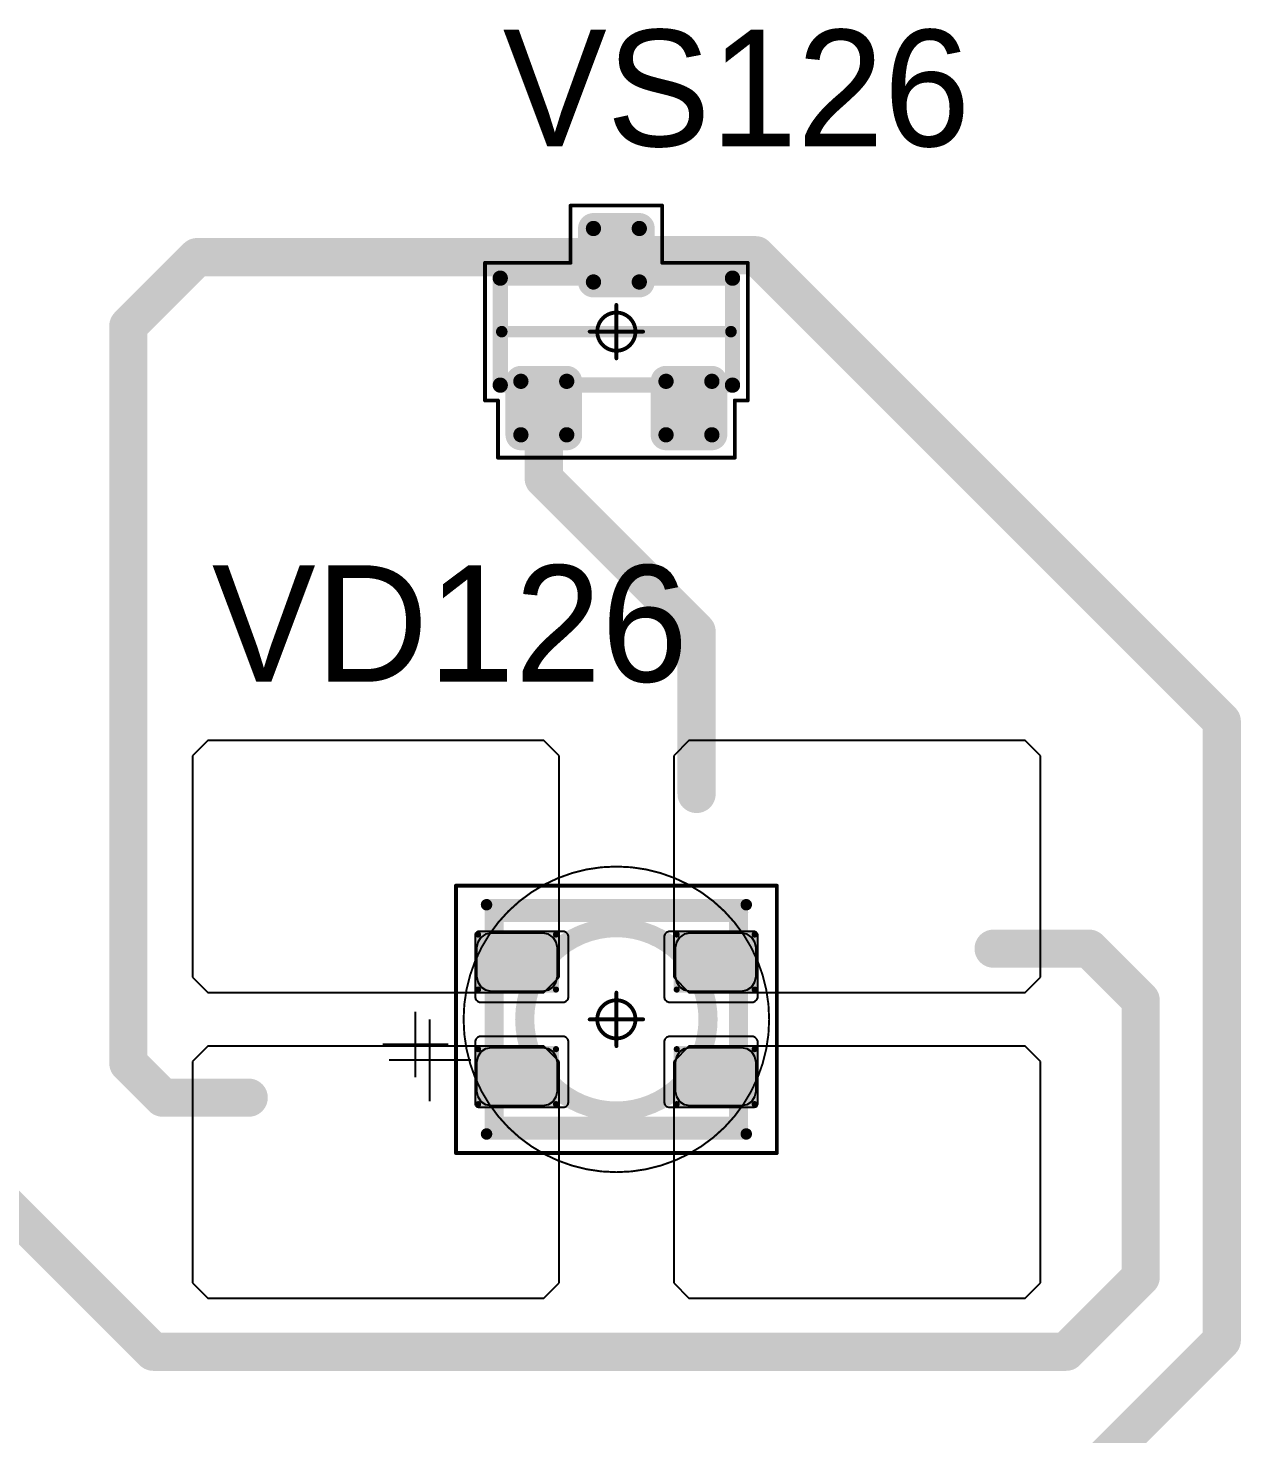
# Model space of a CAD drawing. Header units: millimetres. Extents: x 0 to 400, y 0 to 511.
# Drawn here: x 272.3 to 288.17, y 36.07 to 54.47 of the extents above; entities that cross this region are included whole.
import ezdxf

# ---------------------------------------------------------------- set-up
doc = ezdxf.new("R2010")
doc.units = ezdxf.units.MM
for name, color, linetype in [('Mechanical13', 56, 'Continuous'), ('Mechanical15', 56, 'Continuous'), ('Mechanical2', 216, 'Continuous'), ('TopLayer', 1, 'Continuous'), ('TopOverlay', 2, 'Continuous'), ('TopPaste', 8, 'Continuous'), ('TopSolder', 216, 'Continuous')]:
    doc.layers.add(name, color=color, linetype=linetype)

# ---------------------------------------------------------------- blocks, each defined once
blk = doc.blocks.new('SOT23_471')
at = {"layer": 'Mechanical13', "const_width": 0.2}
for points in [[(-0.7, 1.52), (0.7, 1.52)], [(-0.7, 1.52), (-0.7, -1.52)], [(0.7, 1.52), (0.7, -1.52)], [(-0.7, -1.52), (0.7, -1.52)]]:
    blk.add_lwpolyline(points, dxfattribs=at)
at = {"layer": 'Mechanical13', "const_width": 0.1}
for points in [[(-0.75, 1.52, 1), (-0.65, 1.52, 1)], [(-0.75, 1.52, 1), (-0.65, 1.52, 1)], [(0.65, 1.52, 1), (0.75, 1.52, 1)], [(0.65, 1.52, 1), (0.75, 1.52, 1)], [(-0.75, -1.52, 1), (-0.65, -1.52, 1)], [(-0.75, -1.52, 1), (-0.65, -1.52, 1)], [(0.65, -1.52, 1), (0.75, -1.52, 1)], [(0.65, -1.52, 1), (0.75, -1.52, 1)]]:
    blk.add_lwpolyline(points, format="xyb", close=True, dxfattribs=at)
at = {"layer": 'Mechanical15', "const_width": 0.05}
for points in [[(-0.9, 1.72), (-0.9, 1.55)], [(-0.9, 1.72), (0.9, 1.72)], [(0.9, 1.72), (0.9, 0.6)], [(-1.65, 1.55), (-1.65, -1.55)], [(-1.65, 1.55), (-0.9, 1.55)], [(0.9, 0.6), (1.65, 0.6)], [(1.65, 0.6), (1.65, -0.6)], [(0, 0.35), (0, -0.35)], [(-0.35, 0), (0.35, 0)], [(0.9, -0.6), (1.65, -0.6)], [(0.9, -0.6), (0.9, -1.72)], [(-1.65, -1.55), (-0.9, -1.55)], [(-0.9, -1.55), (-0.9, -1.72)], [(-0.9, -1.72), (0.9, -1.72)]]:
    blk.add_lwpolyline(points, dxfattribs=at)
at = {"layer": 'Mechanical15'}
for points, const_width in [([(-0.913, 1.72, 1), (-0.888, 1.72, 1)], 0.025), ([(-0.913, 1.72, 1), (-0.888, 1.72, 1)], 0.025), ([(0.888, 1.72, 1), (0.913, 1.72, 1)], 0.025), ([(0.888, 1.72, 1), (0.913, 1.72, 1)], 0.025), ([(-1.662, 1.55, 1), (-1.637, 1.55, 1)], 0.025), ([(-1.662, 1.55, 1), (-1.637, 1.55, 1)], 0.025), ([(-0.913, 1.55, 1), (-0.888, 1.55, 1)], 0.025), ([(-0.913, 1.55, 1), (-0.888, 1.55, 1)], 0.025), ([(0.888, 0.6, 1), (0.913, 0.6, 1)], 0.025), ([(0.888, 0.6, 1), (0.913, 0.6, 1)], 0.025), ([(1.637, 0.6, 1), (1.662, 0.6, 1)], 0.025), ([(1.637, 0.6, 1), (1.662, 0.6, 1)], 0.025), ([(-0.012, 0.35, 1), (0.012, 0.35, 1)], 0.025), ([(0.25, 0, 1), (-0.25, 0, 1)], 0.05), ([(-0.362, 0, 1), (-0.337, 0, 1)], 0.025), ([(-0.262, 0, 1), (-0.238, 0, 1)], 0.025), ([(0.238, 0, 1), (0.262, 0, 1)], 0.025), ([(0.337, 0, 1), (0.362, 0, 1)], 0.025), ([(-0.012, -0.35, 1), (0.012, -0.35, 1)], 0.025), ([(0.888, -0.6, 1), (0.913, -0.6, 1)], 0.025), ([(0.888, -0.6, 1), (0.913, -0.6, 1)], 0.025), ([(1.637, -0.6, 1), (1.662, -0.6, 1)], 0.025), ([(1.637, -0.6, 1), (1.662, -0.6, 1)], 0.025), ([(-1.662, -1.55, 1), (-1.637, -1.55, 1)], 0.025), ([(-1.662, -1.55, 1), (-1.637, -1.55, 1)], 0.025), ([(-0.913, -1.55, 1), (-0.888, -1.55, 1)], 0.025), ([(-0.913, -1.55, 1), (-0.888, -1.55, 1)], 0.025), ([(-0.913, -1.72, 1), (-0.888, -1.72, 1)], 0.025), ([(-0.913, -1.72, 1), (-0.888, -1.72, 1)], 0.025), ([(0.888, -1.72, 1), (0.913, -1.72, 1)], 0.025), ([(0.888, -1.72, 1), (0.913, -1.72, 1)], 0.025)]:
    blk.add_lwpolyline(points, format="xyb", close=True, dxfattribs=dict(at, const_width=const_width))
at = {"layer": 'TopLayer', "const_width": 0.1}
for points in [[(-1.4, 1.25, 1), (-1.3, 1.25, 1)], [(-0.7, 1.25, 1), (-0.6, 1.25, 1)], [(-1.4, 0.65, 1), (-1.3, 0.65, 1)], [(-0.7, 0.65, 1), (-0.6, 0.65, 1)], [(0.6, 0.3, 1), (0.7, 0.3, 1)], [(1.3, 0.3, 1), (1.4, 0.3, 1)], [(0.6, -0.3, 1), (0.7, -0.3, 1)], [(1.3, -0.3, 1), (1.4, -0.3, 1)], [(-1.4, -0.65, 1), (-1.3, -0.65, 1)], [(-0.7, -0.65, 1), (-0.6, -0.65, 1)], [(-1.4, -1.25, 1), (-1.3, -1.25, 1)], [(-0.7, -1.25, 1), (-0.6, -1.25, 1)]]:
    blk.add_lwpolyline(points, format="xyb", close=True, dxfattribs=at)
at = {"layer": 'TopLayer'}
for points in [[(-1.35, 1.35), (-1.35, 0.55), (-0.65, 1.35), (-0.65, 0.55)], [(-1.45, 1.25), (-1.45, 0.65), (-0.55, 1.25), (-0.55, 0.65)], [(0.65, 0.4), (0.65, -0.4), (1.35, 0.4), (1.35, -0.4)], [(0.55, 0.3), (0.55, -0.3), (1.45, 0.3), (1.45, -0.3)], [(-1.35, -0.55), (-1.35, -1.35), (-0.65, -0.55), (-0.65, -1.35)], [(-1.45, -0.65), (-1.45, -1.25), (-0.55, -0.65), (-0.55, -1.25)]]:
    blk.add_solid(points, dxfattribs=at)
at = {"layer": 'TopOverlay', "const_width": 0.15}
blk.add_lwpolyline([(0, 1.5), (0, -1.5)], dxfattribs=at)
at = {"layer": 'TopOverlay', "const_width": 0.075}
for points in [[(-0.038, 1.5, 1), (0.038, 1.5, 1)], [(-0.038, -1.5, 1), (0.038, -1.5, 1)]]:
    blk.add_lwpolyline(points, format="xyb", close=True, dxfattribs=at)
at = {"layer": 'TopPaste', "const_width": 0.075}
for points in [[(-1.387, 1.25, 1), (-1.313, 1.25, 1)], [(-0.687, 1.25, 1), (-0.613, 1.25, 1)], [(-1.387, 0.65, 1), (-1.313, 0.65, 1)], [(-0.687, 0.65, 1), (-0.613, 0.65, 1)], [(0.613, 0.3, 1), (0.687, 0.3, 1)], [(1.313, 0.3, 1), (1.387, 0.3, 1)], [(0.613, -0.3, 1), (0.687, -0.3, 1)], [(1.313, -0.3, 1), (1.387, -0.3, 1)], [(-1.387, -0.65, 1), (-1.313, -0.65, 1)], [(-0.687, -0.65, 1), (-0.613, -0.65, 1)], [(-1.387, -1.25, 1), (-1.313, -1.25, 1)], [(-0.687, -1.25, 1), (-0.613, -1.25, 1)]]:
    blk.add_lwpolyline(points, format="xyb", close=True, dxfattribs=at)
at = {"layer": 'TopPaste'}
for points in [[(-1.35, 1.325), (-1.35, 0.575), (-0.65, 1.325), (-0.65, 0.575)], [(-1.425, 1.25), (-1.425, 0.65), (-0.575, 1.25), (-0.575, 0.65)], [(0.65, 0.375), (0.65, -0.375), (1.35, 0.375), (1.35, -0.375)], [(0.575, 0.3), (0.575, -0.3), (1.425, 0.3), (1.425, -0.3)], [(-1.425, -0.65), (-1.425, -1.25), (-0.575, -0.65), (-0.575, -1.25)], [(-1.35, -0.575), (-1.35, -1.325), (-0.65, -0.575), (-0.65, -1.325)]]:
    blk.add_solid(points, dxfattribs=at)
at = {"layer": 'TopSolder', "const_width": 0.202}
for points in [[(-1.451, 1.25, 1), (-1.249, 1.25, 1)], [(-0.751, 1.25, 1), (-0.549, 1.25, 1)], [(-1.451, 0.65, 1), (-1.249, 0.65, 1)], [(-0.751, 0.65, 1), (-0.549, 0.65, 1)], [(0.549, 0.3, 1), (0.751, 0.3, 1)], [(1.249, 0.3, 1), (1.451, 0.3, 1)], [(0.549, -0.3, 1), (0.751, -0.3, 1)], [(1.249, -0.3, 1), (1.451, -0.3, 1)], [(-1.451, -0.65, 1), (-1.249, -0.65, 1)], [(-0.751, -0.65, 1), (-0.549, -0.65, 1)], [(-1.451, -1.25, 1), (-1.249, -1.25, 1)], [(-0.751, -1.25, 1), (-0.549, -1.25, 1)]]:
    blk.add_lwpolyline(points, format="xyb", close=True, dxfattribs=at)
at = {"layer": 'TopSolder'}
for points in [[(-1.35, 1.452), (-1.35, 0.448), (-0.65, 1.452), (-0.65, 0.448)], [(-1.552, 1.25), (-1.552, 0.65), (-0.448, 1.25), (-0.448, 0.65)], [(0.65, 0.502), (0.65, -0.502), (1.35, 0.502), (1.35, -0.502)], [(0.448, 0.3), (0.448, -0.3), (1.552, 0.3), (1.552, -0.3)], [(-1.35, -0.448), (-1.35, -1.452), (-0.65, -0.448), (-0.65, -1.452)], [(-1.552, -0.65), (-1.552, -1.25), (-0.448, -0.65), (-0.448, -1.25)]]:
    blk.add_solid(points, dxfattribs=at)
blk = doc.blocks.new('E65F_675')
at = {"layer": 'Mechanical13'}
for p, q in [((2.441, 1.071), (2.441, 0)), ((1.905, 0.536), (2.976, 0.536))]:
    blk.add_line(p, q, dxfattribs=at)
at = {"layer": 'Mechanical13', "const_width": 0.25}
for points in [[(-1.6, 1.4), (-1.6, -1.4)], [(1.6, 1.4), (-1.6, 1.4)], [(1.6, 1.4), (1.6, -1.4)], [(1.6, -1.4), (-1.6, -1.4)]]:
    blk.add_lwpolyline(points, dxfattribs=at)
at = {"layer": 'Mechanical13'}
for points, const_width in [([(-1.663, 1.4, 1), (-1.538, 1.4, 1)], 0.125), ([(-1.663, 1.4, 1), (-1.538, 1.4, 1)], 0.125), ([(1.537, 1.4, 1), (1.662, 1.4, 1)], 0.125), ([(1.537, 1.4, 1), (1.662, 1.4, 1)], 0.125), ([(1.2, 0, 1), (-1.2, 0, 1)], 0.25), ([(-1.263, 0, 1), (-1.138, 0, 1)], 0.125), ([(1.137, 0, 1), (1.262, 0, 1)], 0.125), ([(-1.663, -1.4, 1), (-1.538, -1.4, 1)], 0.125), ([(-1.663, -1.4, 1), (-1.538, -1.4, 1)], 0.125), ([(1.537, -1.4, 1), (1.662, -1.4, 1)], 0.125), ([(1.537, -1.4, 1), (1.662, -1.4, 1)], 0.125)]:
    blk.add_lwpolyline(points, format="xyb", close=True, dxfattribs=dict(at, const_width=const_width))
at = {"layer": 'Mechanical15', "const_width": 0.05}
for points in [[(2.1, 1.75), (-2.1, 1.75)], [(-2.1, 1.75), (-2.1, -1.75)], [(2.1, 1.75), (2.1, -1.75)], [(0, 0.35), (0, -0.35)], [(0, 0.35), (0, -0.35)], [(0.35, 0), (-0.35, 0)], [(0.35, 0), (-0.35, 0)], [(2.1, -1.75), (-2.1, -1.75)]]:
    blk.add_lwpolyline(points, dxfattribs=at)
at = {"layer": 'Mechanical15'}
for points, const_width in [([(-2.113, 1.75, 1), (-2.088, 1.75, 1)], 0.025), ([(-2.113, 1.75, 1), (-2.088, 1.75, 1)], 0.025), ([(2.087, 1.75, 1), (2.112, 1.75, 1)], 0.025), ([(2.087, 1.75, 1), (2.112, 1.75, 1)], 0.025), ([(-0.013, 0.35, 1), (0.012, 0.35, 1)], 0.025), ([(-0.013, 0.35, 1), (0.012, 0.35, 1)], 0.025), ([(0.25, 0, 1), (-0.25, 0, 1)], 0.05), ([(0.25, 0, 1), (-0.25, 0, 1)], 0.05), ([(-0.363, 0, 1), (-0.338, 0, 1)], 0.025), ([(-0.363, 0, 1), (-0.338, 0, 1)], 0.025), ([(-0.263, 0, 1), (-0.238, 0, 1)], 0.025), ([(-0.263, 0, 1), (-0.238, 0, 1)], 0.025), ([(0.237, 0, 1), (0.262, 0, 1)], 0.025), ([(0.237, 0, 1), (0.262, 0, 1)], 0.025), ([(0.337, 0, 1), (0.362, 0, 1)], 0.025), ([(0.337, 0, 1), (0.362, 0, 1)], 0.025), ([(-0.013, -0.35, 1), (0.012, -0.35, 1)], 0.025), ([(-0.013, -0.35, 1), (0.012, -0.35, 1)], 0.025), ([(-2.113, -1.75, 1), (-2.088, -1.75, 1)], 0.025), ([(-2.113, -1.75, 1), (-2.088, -1.75, 1)], 0.025), ([(2.087, -1.75, 1), (2.112, -1.75, 1)], 0.025), ([(2.087, -1.75, 1), (2.112, -1.75, 1)], 0.025)]:
    blk.add_lwpolyline(points, format="xyb", close=True, dxfattribs=dict(at, const_width=const_width))
at = {"layer": 'TopLayer'}
for p, q in [((-5.35, 3.65), (-5.55, 3.45)), ((-0.95, 3.65), (-5.35, 3.65)), ((-5.35, 3.65), (-5.35, 3.65)), ((-0.75, 3.45), (-0.95, 3.65)), ((0.95, 3.65), (0.75, 3.45)), ((5.35, 3.65), (0.95, 3.65)), ((0.95, 3.65), (0.95, 3.65)), ((5.55, 3.45), (5.35, 3.65)), ((-5.55, 3.45), (-5.55, 3.45)), ((-5.55, 3.45), (-5.55, 0.55)), ((-0.75, 0.55), (-0.75, 3.45)), ((0.75, 3.45), (0.75, 3.45)), ((0.75, 3.45), (0.75, 0.55)), ((5.55, 0.55), (5.55, 3.45)), ((-5.55, 0.55), (-5.35, 0.35)), ((-0.95, 0.35), (-0.75, 0.55)), ((0.75, 0.55), (0.95, 0.35)), ((5.35, 0.35), (5.55, 0.55)), ((-5.35, 0.35), (-0.95, 0.35)), ((0.95, 0.35), (5.35, 0.35)), ((-5.35, -0.35), (-5.55, -0.55)), ((-0.95, -0.35), (-5.35, -0.35)), ((-5.35, -0.35), (-5.35, -0.35)), ((-0.75, -0.55), (-0.95, -0.35)), ((0.95, -0.35), (0.75, -0.55)), ((5.35, -0.35), (0.95, -0.35)), ((0.95, -0.35), (0.95, -0.35)), ((5.55, -0.55), (5.35, -0.35)), ((-5.55, -0.55), (-5.55, -0.55)), ((-5.55, -0.55), (-5.55, -3.45)), ((-0.75, -3.45), (-0.75, -0.55)), ((0.75, -0.55), (0.75, -0.55)), ((0.75, -0.55), (0.75, -3.45)), ((5.55, -3.45), (5.55, -0.55)), ((-5.55, -3.45), (-5.35, -3.65)), ((-0.95, -3.65), (-0.75, -3.45)), ((0.75, -3.45), (0.95, -3.65)), ((5.35, -3.65), (5.55, -3.45)), ((-5.35, -3.65), (-0.95, -3.65)), ((0.95, -3.65), (5.35, -3.65))]:
    blk.add_line(p, q, dxfattribs=at)
at = {"layer": 'TopLayer', "const_width": 0.04}
for points in [[(-1.83, 1.11, 1), (-1.79, 1.11, 1)], [(-0.81, 1.11, 1), (-0.77, 1.11, 1)], [(0.77, 1.11, 1), (0.81, 1.11, 1)], [(1.79, 1.11, 1), (1.83, 1.11, 1)], [(-1.83, 0.39, 1), (-1.79, 0.39, 1)], [(-0.81, 0.39, 1), (-0.77, 0.39, 1)], [(0.77, 0.39, 1), (0.81, 0.39, 1)], [(1.79, 0.39, 1), (1.83, 0.39, 1)], [(-1.83, -0.39, 1), (-1.79, -0.39, 1)], [(-0.81, -0.39, 1), (-0.77, -0.39, 1)], [(0.77, -0.39, 1), (0.81, -0.39, 1)], [(1.79, -0.39, 1), (1.83, -0.39, 1)], [(-1.83, -1.11, 1), (-1.79, -1.11, 1)], [(-0.81, -1.11, 1), (-0.77, -1.11, 1)], [(0.77, -1.11, 1), (0.81, -1.11, 1)], [(1.79, -1.11, 1), (1.83, -1.11, 1)]]:
    blk.add_lwpolyline(points, format="xyb", close=True, dxfattribs=at)
at = {"layer": 'TopLayer'}
for points in [[(-1.85, 1.11), (-1.85, 0.39), (-0.75, 1.11), (-0.75, 0.39)], [(-1.81, 1.15), (-1.81, 0.35), (-0.79, 1.15), (-0.79, 0.35)], [(0.75, 1.11), (0.75, 0.39), (1.85, 1.11), (1.85, 0.39)], [(0.79, 1.15), (0.79, 0.35), (1.81, 1.15), (1.81, 0.35)], [(-1.81, -0.35), (-1.81, -1.15), (-0.79, -0.35), (-0.79, -1.15)], [(0.79, -0.35), (0.79, -1.15), (1.81, -0.35), (1.81, -1.15)], [(-1.85, -0.39), (-1.85, -1.11), (-0.75, -0.39), (-0.75, -1.11)], [(0.75, -0.39), (0.75, -1.11), (1.85, -0.39), (1.85, -1.11)]]:
    blk.add_solid(points, dxfattribs=at)
at = {"layer": 'TopOverlay'}
for p, q in [((2.628, 0.757), (2.628, -0.1)), ((2.2, 0.328), (3.057, 0.328))]:
    blk.add_line(p, q, dxfattribs=at)
at = {"layer": 'TopOverlay', "const_width": 0.15}
for points in [[(1.7, 1.5), (-1.7, 1.5)], [(1.7, -1.5), (-1.7, -1.5)]]:
    blk.add_lwpolyline(points, dxfattribs=at)
at = {"layer": 'TopOverlay', "const_width": 0.075}
for points in [[(-1.738, 1.5, 1), (-1.663, 1.5, 1)], [(1.662, 1.5, 1), (1.737, 1.5, 1)], [(-1.738, -1.5, 1), (-1.663, -1.5, 1)], [(1.662, -1.5, 1), (1.737, -1.5, 1)]]:
    blk.add_lwpolyline(points, format="xyb", close=True, dxfattribs=at)
at = {"layer": 'TopPaste'}
for p, q in [((-1.711, 1.114), (-1.773, 1.073)), ((-1.638, 1.129), (-1.711, 1.114)), ((-0.963, 1.129), (-1.638, 1.129)), ((-0.889, 1.114), (-0.963, 1.129)), ((-0.827, 1.073), (-0.889, 1.114)), ((0.889, 1.114), (0.827, 1.073)), ((0.962, 1.129), (0.889, 1.114)), ((1.637, 1.129), (0.962, 1.129)), ((1.711, 1.114), (1.637, 1.129)), ((1.773, 1.073), (1.711, 1.114)), ((-1.814, 1.011), (-1.829, 0.938)), ((-1.829, 0.938), (-1.829, 0.563)), ((-1.773, 1.073), (-1.814, 1.011)), ((-0.786, 1.011), (-0.827, 1.073)), ((-0.771, 0.938), (-0.786, 1.011)), ((-0.771, 0.563), (-0.771, 0.938)), ((0.786, 1.011), (0.771, 0.938)), ((0.771, 0.938), (0.771, 0.563)), ((0.827, 1.073), (0.786, 1.011)), ((1.814, 1.011), (1.773, 1.073)), ((1.829, 0.938), (1.814, 1.011)), ((1.829, 0.563), (1.829, 0.938)), ((-1.829, 0.563), (-1.814, 0.489)), ((-0.786, 0.489), (-0.771, 0.563)), ((0.771, 0.563), (0.786, 0.489)), ((1.814, 0.489), (1.829, 0.563)), ((-1.814, 0.489), (-1.773, 0.427)), ((-1.773, 0.427), (-1.711, 0.386)), ((-1.711, 0.386), (-1.638, 0.371)), ((-1.638, 0.371), (-0.963, 0.371)), ((-0.963, 0.371), (-0.889, 0.386)), ((-0.889, 0.386), (-0.827, 0.427)), ((-0.827, 0.427), (-0.786, 0.489)), ((0.786, 0.489), (0.827, 0.427)), ((0.827, 0.427), (0.889, 0.386)), ((0.889, 0.386), (0.962, 0.371)), ((0.962, 0.371), (1.637, 0.371)), ((1.637, 0.371), (1.711, 0.386)), ((1.711, 0.386), (1.773, 0.427)), ((1.773, 0.427), (1.814, 0.489)), ((-1.814, -0.489), (-1.829, -0.563)), ((-1.773, -0.427), (-1.814, -0.489)), ((-1.711, -0.386), (-1.773, -0.427)), ((-1.638, -0.371), (-1.711, -0.386)), ((-0.963, -0.371), (-1.638, -0.371)), ((-0.889, -0.386), (-0.963, -0.371)), ((-0.827, -0.427), (-0.889, -0.386)), ((-0.786, -0.489), (-0.827, -0.427)), ((-0.771, -0.563), (-0.786, -0.489)), ((0.786, -0.489), (0.771, -0.563)), ((0.827, -0.427), (0.786, -0.489)), ((0.889, -0.386), (0.827, -0.427)), ((0.962, -0.371), (0.889, -0.386)), ((1.637, -0.371), (0.962, -0.371)), ((1.711, -0.386), (1.637, -0.371)), ((1.773, -0.427), (1.711, -0.386)), ((1.814, -0.489), (1.773, -0.427)), ((1.829, -0.563), (1.814, -0.489)), ((-1.829, -0.563), (-1.829, -0.938)), ((-0.771, -0.938), (-0.771, -0.563)), ((0.771, -0.563), (0.771, -0.938)), ((1.829, -0.938), (1.829, -0.563)), ((-1.829, -0.938), (-1.814, -1.011)), ((-1.814, -1.011), (-1.773, -1.073)), ((-1.773, -1.073), (-1.711, -1.114)), ((-0.889, -1.114), (-0.827, -1.073)), ((-0.827, -1.073), (-0.786, -1.011)), ((-0.786, -1.011), (-0.771, -0.938)), ((0.771, -0.938), (0.786, -1.011)), ((0.786, -1.011), (0.827, -1.073)), ((0.827, -1.073), (0.889, -1.114)), ((1.711, -1.114), (1.773, -1.073)), ((1.773, -1.073), (1.814, -1.011)), ((1.814, -1.011), (1.829, -0.938)), ((-1.711, -1.114), (-1.638, -1.129)), ((-1.638, -1.129), (-0.963, -1.129)), ((-0.963, -1.129), (-0.889, -1.114)), ((0.889, -1.114), (0.962, -1.129)), ((0.962, -1.129), (1.637, -1.129)), ((1.637, -1.129), (1.711, -1.114))]:
    blk.add_line(p, q, dxfattribs=at)
at = {"layer": 'TopSolder'}
for p, q in [((-1.842, 1.129), (-1.85, 1.111)), ((-1.85, 1.111), (-1.85, 1.101)), ((-1.828, 1.143), (-1.842, 1.129)), ((-1.81, 1.151), (-1.828, 1.143)), ((-1.8, 1.151), (-1.81, 1.151)), ((-0.7, 1.151), (-1.8, 1.151)), ((-0.685, 1.151), (-0.7, 1.151)), ((-0.7, 1.151), (-0.7, 1.151)), ((-0.658, 1.139), (-0.685, 1.151)), ((-0.636, 1.118), (-0.658, 1.139)), ((-0.625, 1.09), (-0.636, 1.118)), ((0.636, 1.118), (0.625, 1.09)), ((0.657, 1.139), (0.636, 1.118)), ((0.685, 1.151), (0.657, 1.139)), ((0.7, 1.151), (0.685, 1.151)), ((1.8, 1.151), (0.7, 1.151)), ((1.81, 1.151), (1.8, 1.151)), ((1.8, 1.151), (1.8, 1.151)), ((1.828, 1.143), (1.81, 1.151)), ((1.842, 1.129), (1.828, 1.143)), ((1.85, 1.111), (1.842, 1.129)), ((1.85, 1.101), (1.85, 1.111)), ((-1.85, 1.101), (-1.85, 1.101)), ((-1.85, 1.101), (-1.85, 0.301)), ((-0.625, 1.076), (-0.625, 1.09)), ((-0.625, 0.301), (-0.625, 1.076)), ((0.625, 1.09), (0.625, 1.076)), ((0.625, 1.076), (0.625, 1.076)), ((0.625, 1.076), (0.625, 0.301)), ((1.85, 0.301), (1.85, 1.101)), ((-1.85, 0.301), (-1.85, 0.286)), ((-1.85, 0.286), (-1.839, 0.258)), ((-1.839, 0.258), (-1.818, 0.237)), ((-1.818, 0.237), (-1.79, 0.226)), ((-1.79, 0.226), (-1.775, 0.226)), ((-1.775, 0.226), (-1.775, 0.226)), ((-1.775, 0.226), (-0.7, 0.226)), ((-0.7, 0.226), (-0.685, 0.226)), ((-0.685, 0.226), (-0.658, 0.237)), ((-0.658, 0.237), (-0.636, 0.258)), ((-0.636, 0.258), (-0.625, 0.286)), ((-0.625, 0.286), (-0.625, 0.301)), ((-0.625, 0.301), (-0.625, 0.301)), ((0.625, 0.301), (0.625, 0.286)), ((0.625, 0.286), (0.636, 0.258)), ((0.636, 0.258), (0.657, 0.237)), ((0.657, 0.237), (0.685, 0.226)), ((0.685, 0.226), (0.7, 0.226)), ((0.7, 0.226), (0.7, 0.226)), ((0.7, 0.226), (1.775, 0.226)), ((1.775, 0.226), (1.79, 0.226)), ((1.79, 0.226), (1.817, 0.237)), ((1.817, 0.237), (1.839, 0.258)), ((1.839, 0.258), (1.85, 0.286)), ((1.85, 0.286), (1.85, 0.301)), ((1.85, 0.301), (1.85, 0.301)), ((-1.839, -0.257), (-1.85, -0.285)), ((-1.85, -0.285), (-1.85, -0.299)), ((-1.85, -0.299), (-1.85, -0.299)), ((-1.85, -0.299), (-1.85, -1.099)), ((-1.818, -0.236), (-1.839, -0.257)), ((-1.79, -0.224), (-1.818, -0.236)), ((-1.775, -0.224), (-1.79, -0.224)), ((-0.7, -0.224), (-1.775, -0.224)), ((-0.685, -0.224), (-0.7, -0.224)), ((-0.7, -0.224), (-0.7, -0.224)), ((-0.658, -0.236), (-0.685, -0.224)), ((-0.636, -0.257), (-0.658, -0.236)), ((-0.625, -0.285), (-0.636, -0.257)), ((-0.625, -0.299), (-0.625, -0.285)), ((-0.625, -1.074), (-0.625, -0.299)), ((0.636, -0.257), (0.625, -0.285)), ((0.625, -0.285), (0.625, -0.299)), ((0.625, -0.299), (0.625, -0.299)), ((0.625, -0.299), (0.625, -1.074)), ((0.657, -0.236), (0.636, -0.257)), ((0.685, -0.224), (0.657, -0.236)), ((0.7, -0.224), (0.685, -0.224)), ((1.775, -0.224), (0.7, -0.224)), ((1.79, -0.224), (1.775, -0.224)), ((1.775, -0.224), (1.775, -0.224)), ((1.817, -0.236), (1.79, -0.224)), ((1.839, -0.257), (1.817, -0.236)), ((1.85, -0.285), (1.839, -0.257)), ((1.85, -0.299), (1.85, -0.285)), ((1.85, -1.099), (1.85, -0.299)), ((-1.85, -1.099), (-1.85, -1.109)), ((-0.636, -1.117), (-0.625, -1.089)), ((-0.625, -1.089), (-0.625, -1.074)), ((-0.625, -1.074), (-0.625, -1.074)), ((0.625, -1.074), (0.625, -1.089)), ((0.625, -1.089), (0.636, -1.117)), ((1.85, -1.109), (1.85, -1.099)), ((1.85, -1.099), (1.85, -1.099)), ((-1.85, -1.109), (-1.842, -1.128)), ((-1.842, -1.128), (-1.828, -1.142)), ((-1.828, -1.142), (-1.81, -1.149)), ((-1.81, -1.149), (-1.8, -1.149)), ((-1.8, -1.149), (-0.7, -1.149)), ((-1.8, -1.149), (-1.8, -1.149)), ((-0.7, -1.149), (-0.685, -1.149)), ((-0.685, -1.149), (-0.658, -1.138)), ((-0.658, -1.138), (-0.636, -1.117)), ((0.636, -1.117), (0.657, -1.138)), ((0.657, -1.138), (0.685, -1.149)), ((0.685, -1.149), (0.7, -1.149)), ((0.7, -1.149), (1.8, -1.149)), ((0.7, -1.149), (0.7, -1.149)), ((1.8, -1.149), (1.81, -1.149)), ((1.81, -1.149), (1.828, -1.142)), ((1.828, -1.142), (1.842, -1.128)), ((1.842, -1.128), (1.85, -1.109))]:
    blk.add_line(p, q, dxfattribs=at)

msp = doc.modelspace()

# ---------------------------------------------------------------- linework, layer by layer
at = {"layer": 'Mechanical2'}
for points, const_width in [([(282, 41.5, 1), (278, 41.5, 1)], 0.0254), ([(280, 43.5, 1), (280, 43.5, 1)], 0.0005), ([(277.994, 41.5, 1), (278.006, 41.5, 1)], 0.0127), ([(278, 41.5, 1), (278, 41.5, 1)], 0.0005), ([(281.994, 41.5, 1), (282.006, 41.5, 1)], 0.0127), ([(282, 41.5, 1), (282, 41.5, 1)], 0.0005), ([(280, 39.5, 1), (280, 39.5, 1)], 0.0005)]:
    msp.add_lwpolyline(points, format="xyb", close=True, dxfattribs=dict(at, const_width=const_width))
at = {"layer": 'Mechanical2', "const_width": 0.001}
for points in [[(280, 39.5), (280, 43.5)], [(278, 41.5), (282, 41.5)]]:
    msp.add_lwpolyline(points, dxfattribs=at)
at = {"layer": 'TopLayer', "const_width": 0.5}
for points in [[(273.612, 50.575), (274.512, 51.475)], [(274.512, 51.475), (279.912, 51.475)], [(280, 51.5), (281.825, 51.5)], [(281.825, 51.5), (287.925, 45.4)], [(273.612, 40.925), (273.612, 50.575)], [(279.05, 48.575), (279.05, 49.5)], [(279.05, 48.575), (281.05, 46.575)], [(281.05, 44.45), (281.05, 46.575)], [(287.925, 37.3), (287.925, 45.4)], [(284.938, 42.425), (286.188, 42.425)], [(286.188, 42.425), (286.863, 41.75)], [(269.213, 41.875), (273.938, 37.15)], [(286.863, 38.125), (286.863, 41.75)], [(273.612, 40.925), (274.062, 40.475)], [(274.062, 40.475), (275.187, 40.475)], [(285.888, 37.15), (286.863, 38.125)], [(284.975, 34.35), (287.925, 37.3)], [(273.938, 37.15), (285.888, 37.15)]]:
    msp.add_lwpolyline(points, dxfattribs=at)
at = {"layer": 'TopLayer', "const_width": 0.25}
for points in [[(274.387, 51.475, 1), (274.637, 51.475, 1)], [(274.387, 51.475, 1), (274.637, 51.475, 1)], [(279.787, 51.475, 1), (280.037, 51.475, 1)], [(279.875, 51.5, 1), (280.125, 51.5, 1)], [(281.7, 51.5, 1), (281.95, 51.5, 1)], [(281.7, 51.5, 1), (281.95, 51.5, 1)], [(273.487, 50.575, 1), (273.737, 50.575, 1)], [(273.487, 50.575, 1), (273.737, 50.575, 1)], [(278.925, 49.5, 1), (279.175, 49.5, 1)], [(278.925, 48.575, 1), (279.175, 48.575, 1)], [(278.925, 48.575, 1), (279.175, 48.575, 1)], [(280.925, 46.575, 1), (281.175, 46.575, 1)], [(280.925, 46.575, 1), (281.175, 46.575, 1)], [(287.8, 45.4, 1), (288.05, 45.4, 1)], [(287.8, 45.4, 1), (288.05, 45.4, 1)], [(280.925, 44.45, 1), (281.175, 44.45, 1)], [(284.813, 42.425, 1), (285.063, 42.425, 1)], [(286.063, 42.425, 1), (286.313, 42.425, 1)], [(286.063, 42.425, 1), (286.313, 42.425, 1)], [(286.738, 41.75, 1), (286.988, 41.75, 1)], [(286.738, 41.75, 1), (286.988, 41.75, 1)], [(273.487, 40.925, 1), (273.737, 40.925, 1)], [(273.487, 40.925, 1), (273.737, 40.925, 1)], [(273.937, 40.475, 1), (274.187, 40.475, 1)], [(273.937, 40.475, 1), (274.187, 40.475, 1)], [(275.062, 40.475, 1), (275.312, 40.475, 1)], [(286.738, 38.125, 1), (286.988, 38.125, 1)], [(286.738, 38.125, 1), (286.988, 38.125, 1)], [(287.8, 37.3, 1), (288.05, 37.3, 1)], [(287.8, 37.3, 1), (288.05, 37.3, 1)], [(273.813, 37.15, 1), (274.063, 37.15, 1)], [(273.813, 37.15, 1), (274.063, 37.15, 1)], [(285.763, 37.15, 1), (286.013, 37.15, 1)], [(285.763, 37.15, 1), (286.013, 37.15, 1)]]:
    msp.add_lwpolyline(points, format="xyb", close=True, dxfattribs=at)

# ---------------------------------------------------------------- block references
for name, p, rotation in [('SOT23_471', (280, 50.5), 90), ('E65F_675', (280, 41.5), 180)]:
    msp.add_blockref(name, p, dxfattribs=dict(rotation=rotation))

# ---------------------------------------------------------------- texts
at = {"layer": 'TopOverlay'}
for s, p in [('VS126', (278.514, 52.926)), ('VD126', (274.705, 45.919))]:
    msp.add_text(s, height=1.524, dxfattribs=at).set_placement(p)

doc.saveas('drawing.dxf')
